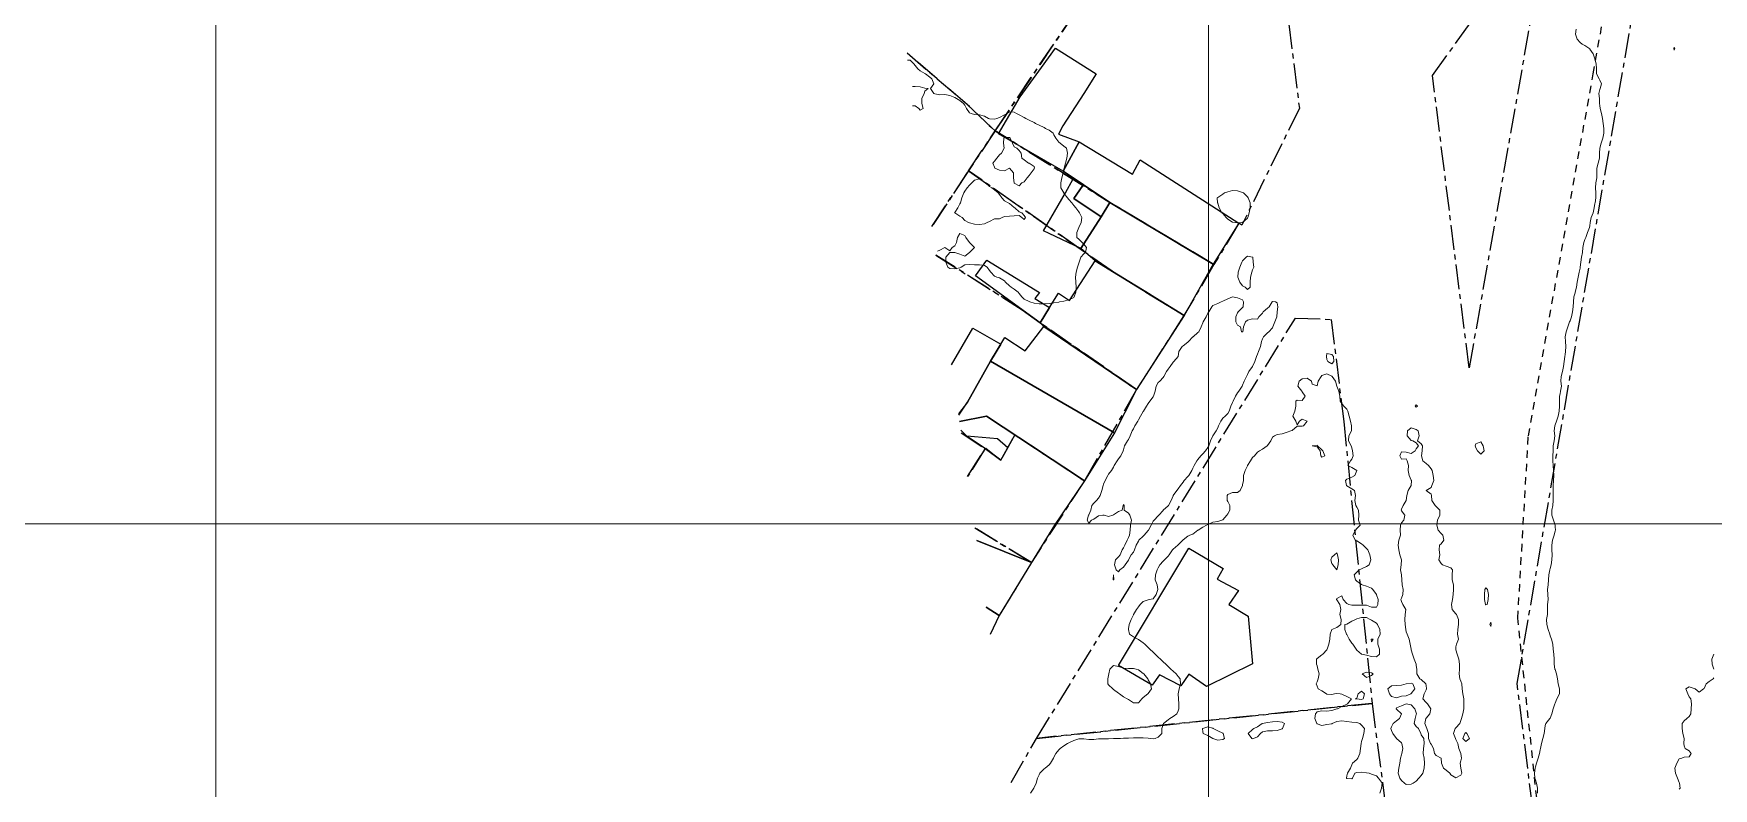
# Model space of a CAD drawing. Header units: centimetres. Extents: x 0 to 642158, y -847 to 649707.
# Drawn here: x 615748.4 to 615917.7, y 620860.7 to 620936.8 of the extents above; entities that cross this region are included whole.
import ezdxf

# ---------------------------------------------------------------- set-up
doc = ezdxf.new("R2010")
doc.units = ezdxf.units.CM
doc.header["$MEASUREMENT"] = 0
doc.linetypes.add('CENTERX2', pattern=[4, 2.5, -0.5, 0.5, -0.5])
doc.linetypes.add('JIS_02_0.7', pattern=[1.35, 0.75, -0.6])
for name, color, linetype, lineweight in [('MEV_grille', 254, 'Continuous', 9), ('WAL_parcellaire agricole', 7, 'JIS_02_0.7', 25), ('WAL_topographie 0.5', 253, 'Continuous', 20)]:
    doc.layers.add(name, color=color, linetype=linetype, lineweight=lineweight)
doc.layers.add('SPW_batiments', color=7, linetype='Continuous')
doc.layers.add('SPW_parcellaire cadastral', color=7, linetype='CENTERX2', lineweight=25, true_color=0xff0542)

# ---------------------------------------------------------------- blocks, each defined once
blk = doc.blocks.new('*U114')
at = {"layer": 'MEV_grille', "transparency": 33554687}
blk.add_lwpolyline([(-1338.46, 0), (1338.46, 0)], dxfattribs=at)
blk = doc.blocks.new('*U115')
at = {"layer": 'MEV_grille', "color": 0, "linetype": 'ByBlock', "lineweight": -2, "transparency": 16777216}
blk.add_blockref('*U114', (0, -1500), dxfattribs=at)
blk = doc.blocks.new('*U112')
at = {"layer": 'MEV_grille', "transparency": 33554687}
blk.add_lwpolyline([(0, 1825.48), (0, -1825.48)], dxfattribs=at)
blk = doc.blocks.new('*U113')
at = {"layer": 'MEV_grille', "color": 0, "linetype": 'ByBlock', "lineweight": -2, "transparency": 16777216}
for p in [(400, 0), (500, 0)]:
    blk.add_blockref('*U112', p, dxfattribs=at)

msp = doc.modelspace()

# ---------------------------------------------------------------- linework, layer by layer
at = {"layer": 'SPW_batiments'}
for points in [[(615855.51, 620932.73), (615854.27, 620930.77), (615852.13, 620927.5), (615851.71, 620926.67), (615853.77, 620925.9), (615852.16, 620922.93), (615845.65, 620926.71), (615847.85, 620930.43), (615850, 620933.39), (615851.4, 620935.34), (615855.51, 620932.73)], [(615859.16, 620922.64), (615859.94, 620924.07), (615869.88, 620917.69), (615867.3, 620913.55), (615856.88, 620919.79), (615854.21, 620921.57), (615852.16, 620922.93), (615853.77, 620925.9), (615859.16, 620922.64)], [(615853.19, 620922.15), (615853.23, 620922.22), (615853.34, 620922.14), (615853.34, 620922.14), (615853.34, 620922.15), (615854.21, 620921.57), (615854.15, 620921.49), (615853.24, 620920.19), (615856.01, 620918.32), (615853.95, 620915.14), (615850.76, 620916.64), (615850.2, 620916.91), (615852.4, 620920.76), (615853.19, 620922.15)], [(615856.88, 620919.79), (615856.01, 620918.32), (615853.24, 620920.19), (615854.15, 620921.49), (615854.21, 620921.57), (615856.88, 620919.79)], [(615867.3, 620913.55), (615864.38, 620908.37), (615855.4, 620913.89), (615853.95, 620915.14), (615856.01, 620918.32), (615856.88, 620919.79), (615867.3, 620913.55)], [(615849.78, 620910.7), (615849.33, 620910.1), (615850.81, 620909.2), (615849.86, 620907.64), (615843.35, 620912.4), (615844.49, 620913.97), (615849.78, 620910.7)], [(615864.38, 620908.37), (615859.56, 620900.91), (615850.23, 620907.27), (615849.86, 620907.64), (615850.81, 620909.2), (615851.69, 620910.63), (615852.81, 620909.9), (615855.4, 620913.89), (615864.38, 620908.37)], [(615840.93, 620903.4), (615843.06, 620907.12), (615845.9, 620905.5), (615844.86, 620903.77), (615842.52, 620899.65), (615841.63, 620898.47)], [(615859.56, 620900.91), (615859.42, 620900.65), (615857.36, 620896.57), (615844.86, 620903.77), (615846.31, 620906.17), (615848.35, 620904.81), (615850.23, 620907.27), (615859.56, 620900.91)], [(615841.65, 620898.33), (615842.52, 620899.65), (615844.86, 620903.77), (615857.36, 620896.57)], [(615841.74, 620897.69), (615844.44, 620898.25), (615854.31, 620891.72)], [(615857.36, 620896.57), (615854.31, 620891.72), (615844.44, 620898.25), (615841.74, 620897.69)], [(615842.54, 620892.15), (615844.37, 620895.02), (615845.89, 620893.79), (615846.59, 620895.06), (615845.55, 620895.97), (615842.47, 620896.22), (615841.87, 620896.84)], [(615854.31, 620891.72), (615851.31, 620887.24), (615848.97, 620883.49), (615843.46, 620885.7)], [(615843.46, 620885.7), (615848.97, 620883.49)], [(615848.97, 620883.49), (615845.74, 620878.13), (615844.42, 620878.98)], [(615868.3, 620882.89), (615867.7, 620881.82), (615869.85, 620880.65), (615868.88, 620879.26), (615870.82, 620878.07), (615871.25, 620873.27), (615866.6, 620870.99), (615864.85, 620872.23), (615864.02, 620871.04), (615861.88, 620872.16), (615861.14, 620871.12), (615857.74, 620873.11), (615864.83, 620884.93), (615868.3, 620882.89)], [(615844.42, 620878.98), (615845.74, 620878.13), (615844.81, 620876.23)]]:
    msp.add_lwpolyline(points, dxfattribs=at)
at = {"layer": 'SPW_parcellaire cadastral'}
for points in [[(615925.69, 620967.55), (615996.67, 620912.45), (616065.74, 620861.43), (616032.86, 620812.26), (616030.67, 620807.43), (616017.72, 620766.66), (616016.84, 620767.08), (615939.41, 620827.66), (615899.48, 620858.74), (615897.92, 620871.29), (615913.55, 620961.98), (615920.49, 620971.3), (615925.69, 620967.55)], [(615871.39, 620965.54), (615845.32, 620927.01), (615844.94, 620927.34), (615842.51, 620929.65), (615836.44, 620934.85)], [(615871.39, 620965.54), (615875.97, 620929.28), (615870.18, 620917.5), (615869.88, 620917.69), (615867.37, 620913.51), (615856.88, 620919.79), (615845.32, 620927.01), (615871.39, 620965.54)], [(615900.46, 620944.97), (615893.08, 620903.11), (615889.38, 620932.57), (615896.33, 620942.23), (615900.46, 620944.97)], [(615836.44, 620934.85), (615842.51, 620929.65), (615844.94, 620927.34), (615845.32, 620927.01), (615842.64, 620922.97), (615838.94, 620917.36)], [(615842.64, 620922.97), (615845.32, 620927.01), (615856.88, 620919.79), (615867.37, 620913.51), (615864.34, 620908.39), (615857.11, 620912.84), (615842.64, 620922.97)], [(615838.94, 620917.36), (615842.64, 620922.97), (615857.11, 620912.84), (615864.34, 620908.39), (615859.56, 620900.92), (615849.86, 620907.64), (615848.03, 620908.96), (615839.35, 620914.48)], [(615839.35, 620914.48), (615848.03, 620908.96), (615849.86, 620907.64), (615859.56, 620900.92), (615854.31, 620891.72), (615847.31, 620896.35), (615845.89, 620893.79), (615844.33, 620894.97), (615841.91, 620896.57)], [(615849.49, 620865.76), (615875.58, 620908.13), (615879.18, 620907.99), (615880.44, 620897.71), (615883.3, 620869.29), (615849.49, 620865.76)], [(615841.91, 620896.57), (615844.33, 620894.97), (615842.54, 620892.15)], [(615842.54, 620892.15), (615844.33, 620894.97), (615845.89, 620893.79), (615847.31, 620896.35), (615854.31, 620891.72), (615848.97, 620883.49)], [(615843.28, 620886.97), (615848.97, 620883.49), (615845.74, 620878.13), (615844.81, 620876.23)], [(615848.97, 620883.49), (615843.28, 620886.97)], [(615849.49, 620865.76), (615883.3, 620869.29), (615885.33, 620853.82), (615848.64, 620849.46)], [(615846.94, 620861.32), (615849.49, 620865.76)]]:
    msp.add_lwpolyline(points, dxfattribs=at)
at = {"layer": 'WAL_parcellaire agricole'}
msp.add_lwpolyline([(615920.07, 620971.16), (615999.99, 620909), (616004.18, 620913.78), (616006.98, 620916.38), (616038.08, 620889.88), (616065.08, 620865.48), (616062.38, 620861.78), (616030.19, 620813.08), (616023.49, 620795.68), (616016.27, 620769.34), (616001.64, 620780.53), (615946.29, 620822.87), (615899.89, 620859.76), (615897.98, 620877.87), (615899.05, 620896.26), (615905.58, 620932.76), (615909.17, 620952.66), (615911.27, 620959.86), (615914.77, 620965.66), (615920.07, 620971.16)], dxfattribs=at)
at = {"layer": 'WAL_topographie 0.5'}
for points in [[(615903.86, 620937.25), (615903.8, 620936.75), (615903.95, 620936.25), (615904.25, 620935.89), (615904.46, 620935.75), (615904.75, 620935.6), (615905.24, 620935.25), (615905.25, 620935.24), (615905.56, 620934.75), (615905.74, 620934.25), (615905.75, 620934.22), (615905.89, 620933.75), (615905.92, 620933.25), (615905.91, 620932.75), (615906.18, 620932.25), (615906.25, 620932.1), (615906.4, 620931.75), (615906.27, 620931.25), (615906.25, 620931.18), (615906.14, 620930.75), (615906.2, 620930.25), (615906.22, 620929.75), (615906.25, 620929.55), (615906.28, 620929.25), (615906.41, 620928.75), (615906.53, 620928.25), (615906.58, 620927.75), (615906.64, 620927.25), (615906.66, 620926.75), (615906.54, 620926.25), (615906.39, 620925.75), (615906.25, 620925.25), (615906.25, 620925.25), (615906.2, 620924.75), (615906.2, 620924.25), (615906.07, 620923.75), (615905.95, 620923.25), (615905.96, 620922.75), (615905.93, 620922.25), (615905.86, 620921.75), (615905.81, 620921.25), (615905.83, 620920.75), (615905.86, 620920.25), (615905.77, 620919.75), (615905.75, 620919.67), (615905.66, 620919.25), (615905.56, 620918.75), (615905.39, 620918.25), (615905.29, 620917.75), (615905.25, 620917.42), (615905.22, 620917.25), (615904.99, 620916.75), (615904.83, 620916.25), (615904.75, 620916.04), (615904.65, 620915.75), (615904.53, 620915.25), (615904.5, 620914.75), (615904.41, 620914.25), (615904.32, 620913.75), (615904.26, 620913.25), (615904.25, 620913.17), (615904.17, 620912.75), (615904.05, 620912.25), (615903.96, 620911.75), (615903.88, 620911.25), (615903.77, 620910.75), (615903.75, 620910.67), (615903.63, 620910.25), (615903.6, 620909.75), (615903.57, 620909.25), (615903.49, 620908.75), (615903.39, 620908.25), (615903.25, 620907.85), (615903.2, 620907.75), (615903.01, 620907.25), (615902.87, 620906.75), (615902.76, 620906.25), (615902.79, 620905.75), (615902.83, 620905.25), (615902.78, 620904.75), (615902.75, 620904.46), (615902.73, 620904.25), (615902.64, 620903.75), (615902.57, 620903.25), (615902.48, 620902.75), (615902.34, 620902.25), (615902.32, 620901.75), (615902.37, 620901.25), (615902.3, 620900.75), (615902.25, 620900.5), (615902.2, 620900.25), (615902.17, 620899.75), (615902.18, 620899.25), (615902.15, 620898.75), (615902.05, 620898.25), (615901.88, 620897.75), (615901.75, 620897.38), (615901.72, 620897.25), (615901.66, 620896.75), (615901.7, 620896.25), (615901.65, 620895.75), (615901.56, 620895.25), (615901.54, 620894.75), (615901.51, 620894.25), (615901.52, 620893.75), (615901.54, 620893.25), (615901.58, 620892.75), (615901.62, 620892.25), (615901.59, 620891.75), (615901.54, 620891.25), (615901.54, 620890.75), (615901.54, 620890.25), (615901.53, 620889.75), (615901.52, 620889.25), (615901.41, 620888.75), (615901.42, 620888.25), (615901.59, 620887.75), (615901.74, 620887.25), (615901.75, 620887.08), (615901.77, 620886.75), (615901.75, 620886.68), (615901.64, 620886.25), (615901.49, 620885.75), (615901.42, 620885.25), (615901.41, 620884.75), (615901.43, 620884.25), (615901.42, 620883.75), (615901.36, 620883.25), (615901.25, 620882.88), (615901.22, 620882.75), (615901.11, 620882.25), (615901.08, 620881.75), (615901.03, 620881.25), (615900.99, 620880.75), (615901.02, 620880.25), (615901.04, 620879.75), (615900.99, 620879.25), (615900.97, 620878.75), (615900.96, 620878.25), (615900.89, 620877.75), (615900.9, 620877.25), (615901.04, 620876.75), (615901.2, 620876.25), (615901.25, 620876.11), (615901.39, 620875.75), (615901.5, 620875.25), (615901.54, 620874.75), (615901.62, 620874.25), (615901.65, 620873.75), (615901.64, 620873.25), (615901.73, 620872.75), (615901.75, 620872.7), (615901.89, 620872.25), (615901.98, 620871.75), (615902.04, 620871.25), (615902.18, 620870.75), (615902.2, 620870.25), (615901.9, 620869.75), (615901.75, 620869.32), (615901.72, 620869.25), (615901.56, 620868.75), (615901.41, 620868.25), (615901.25, 620867.8), (615901.22, 620867.75), (615900.81, 620867.25), (615900.75, 620867.07), (615900.71, 620866.75), (615900.65, 620866.25), (615900.52, 620865.75), (615900.38, 620865.25), (615900.28, 620864.75), (615900.25, 620864.59), (615900.18, 620864.25), (615900.04, 620863.75), (615899.87, 620863.25), (615899.75, 620862.89), (615899.72, 620862.75), (615899.67, 620862.25), (615899.7, 620861.75), (615899.75, 620861.57), (615899.87, 620861.25), (615899.96, 620860.75), (615899.96, 620860.25)], [(615913.75, 620935.13), (615913.79, 620935.25), (615913.75, 620935.44), (615913.71, 620935.25), (615913.75, 620935.13)], [(615836.5, 620934.11), (615836.75, 620934.11), (615837.14, 620933.75), (615837.25, 620933.6), (615837.54, 620933.25), (615837.75, 620933.06), (615838.25, 620932.77), (615838.29, 620932.75), (615838.75, 620932.41), (615838.93, 620932.25), (615839.14, 620931.75), (615838.8, 620931.25), (615839.14, 620930.75), (615839.25, 620930.72), (615839.75, 620930.63), (615840.25, 620930.66), (615840.75, 620930.57), (615841.25, 620930.37), (615841.44, 620930.25), (615841.75, 620930.06), (615842.14, 620929.75), (615842.25, 620929.57), (615842.45, 620929.25), (615842.75, 620928.8), (615842.89, 620928.75), (615843.25, 620928.65), (615843.75, 620928.62), (615844.25, 620928.47), (615844.66, 620928.25), (615844.75, 620928.2), (615845.25, 620928.16), (615845.49, 620928.25), (615845.75, 620928.35), (615846.25, 620928.62), (615846.51, 620928.75), (615846.75, 620928.91), (615847.25, 620928.88), (615847.48, 620928.75), (615847.75, 620928.6), (615848.25, 620928.35), (615848.42, 620928.25), (615848.75, 620928.09), (615849.25, 620927.83), (615849.39, 620927.75), (615849.75, 620927.58), (615850.25, 620927.32), (615850.38, 620927.25), (615850.75, 620927.05), (615851.15, 620926.75), (615851.25, 620926.59), (615851.43, 620926.25), (615851.75, 620925.86), (615851.87, 620925.75), (615852.25, 620925.46), (615852.5, 620925.25), (615852.61, 620924.75), (615852.53, 620924.25), (615852.41, 620923.75), (615852.27, 620923.25), (615852.25, 620923.18), (615852.16, 620922.75), (615852.05, 620922.25), (615851.93, 620921.75), (615851.95, 620921.25), (615852.23, 620920.75), (615852.25, 620920.72), (615852.62, 620920.25), (615852.75, 620920.09), (615853.04, 620919.75), (615853.25, 620919.48), (615853.45, 620919.25), (615853.75, 620918.84), (615853.83, 620918.75), (615854.06, 620918.25), (615853.99, 620917.75), (615853.75, 620917.25), (615853.75, 620917.25), (615853.54, 620916.75), (615853.56, 620916.25), (615853.75, 620916.08), (615854.08, 620915.75), (615854.25, 620915.57), (615854.51, 620915.25), (615854.42, 620914.75), (615854.25, 620914.61), (615853.96, 620914.25), (615853.78, 620913.75), (615853.75, 620913.65), (615853.63, 620913.25), (615853.49, 620912.75), (615853.43, 620912.25), (615853.44, 620911.75), (615853.47, 620911.25), (615853.46, 620910.75), (615853.29, 620910.25), (615853.25, 620910.21), (615852.75, 620909.96), (615852.25, 620909.83), (615851.81, 620909.75), (615851.75, 620909.74), (615851.25, 620909.66), (615850.75, 620909.6), (615850.25, 620909.56), (615849.75, 620909.56), (615849.25, 620909.62), (615848.83, 620909.75), (615848.75, 620909.78), (615848.25, 620910.03), (615848.01, 620910.25), (615847.75, 620910.61), (615847.65, 620910.75), (615847.25, 620911.03), (615846.92, 620911.25), (615846.75, 620911.38), (615846.36, 620911.75), (615846.25, 620911.87), (615845.75, 620912.17), (615845.5, 620912.25), (615845.25, 620912.34), (615844.87, 620912.75), (615844.75, 620912.92), (615844.53, 620913.25), (615844.25, 620913.43), (615843.75, 620913.49), (615843.25, 620913.49), (615842.75, 620913.52), (615842.25, 620913.48), (615841.9, 620913.25), (615841.75, 620913.2), (615841.25, 620913.09), (615840.75, 620913.11), (615840.56, 620913.25), (615840.35, 620913.75), (615840.35, 620914.25), (615840.75, 620914.72), (615841.25, 620914.74), (615841.75, 620914.56), (615842.25, 620914.35), (615842.75, 620914.75), (615842.75, 620914.75), (615843.25, 620915.25), (615842.75, 620915.75), (615842.75, 620915.75), (615842.36, 620916.25), (615842.25, 620916.46), (615841.75, 620916.65), (615841.54, 620916.25), (615841.42, 620915.75), (615841.25, 620915.42), (615841, 620915.25), (615840.75, 620914.92), (615840.25, 620915.25), (615839.75, 620914.98), (615839.5, 620914.88)], [(615837, 620929.52), (615837.25, 620929.52), (615837.62, 620929.25), (615837.75, 620929.07), (615838.08, 620929.25), (615837.93, 620929.75), (615837.92, 620930.25), (615838.17, 620930.75), (615838.25, 620931), (615838.58, 620931.25), (615838.25, 620931.31), (615837.75, 620931.45), (615837.25, 620931.48), (615837, 620931.48)], [(615848.01, 620921.75), (615847.75, 620921.44), (615847.25, 620921.73), (615847.24, 620921.75), (615847.16, 620922.25), (615847.16, 620922.75), (615846.75, 620923.22), (615846.25, 620922.98), (615845.75, 620923.03), (615845.29, 620923.25), (615845.25, 620923.33), (615845.1, 620923.75), (615845.25, 620923.95), (615845.48, 620924.25), (615845.75, 620924.57), (615845.96, 620924.75), (615846.22, 620925.25), (615846.15, 620925.75), (615846.21, 620926.25), (615846.25, 620926.32), (615846.75, 620926.34), (615846.83, 620926.25), (615847.08, 620925.75), (615847.25, 620925.38), (615847.52, 620925.25), (615847.75, 620925.03), (615847.95, 620924.75), (615848, 620924.25), (615848.25, 620924.06), (615848.67, 620923.75), (615848.75, 620923.73), (615849.25, 620923.39), (615849.29, 620923.25), (615849.25, 620923.18), (615848.95, 620922.75), (615848.75, 620922.49), (615848.56, 620922.25), (615848.25, 620921.87), (615848.01, 620921.75)], [(615844.25, 620917.63), (615844.53, 620917.75), (615844.75, 620917.87), (615845.25, 620918.13), (615845.75, 620918.14), (615846.04, 620918.25), (615846.25, 620918.37), (615846.75, 620918.4), (615847.25, 620918.42), (615847.75, 620918.46), (615848, 620918.25), (615848.25, 620918.07), (615848.38, 620918.25), (615848.25, 620918.46), (615848, 620918.75), (615847.75, 620918.82), (615847.31, 620919.25), (615847.25, 620919.27), (615846.75, 620919.66), (615846.63, 620919.75), (615846.25, 620919.93), (615846.01, 620920.25), (615845.75, 620920.57), (615845.62, 620920.75), (615845.25, 620921.06), (615844.98, 620921.25), (615844.75, 620921.38), (615844.34, 620921.75), (615844.25, 620921.82), (615843.75, 620922.15), (615843.25, 620922.03), (615842.96, 620921.75), (615842.75, 620921.52), (615842.51, 620921.25), (615842.25, 620920.92), (615842.16, 620920.75), (615841.98, 620920.25), (615841.82, 620919.75), (615841.75, 620919.63), (615841.55, 620919.25), (615841.25, 620918.78), (615841.24, 620918.75), (615841.25, 620918.72), (615841.75, 620918.41), (615841.99, 620918.25), (615842.25, 620917.96), (615842.64, 620917.75), (615842.75, 620917.71), (615843.25, 620917.6), (615843.75, 620917.56), (615844.25, 620917.63)], [(615869.75, 620917.73), (615870.17, 620917.75), (615870.25, 620917.76), (615870.75, 620918.2), (615870.78, 620918.25), (615870.92, 620918.75), (615871.02, 620919.25), (615871.01, 620919.75), (615870.81, 620920.25), (615870.75, 620920.33), (615870.34, 620920.75), (615870.25, 620920.8), (615869.75, 620920.96), (615869.25, 620920.97), (615868.75, 620920.85), (615868.44, 620920.75), (615868.25, 620920.62), (615867.75, 620920.29), (615867.69, 620920.25), (615867.74, 620919.75), (615867.75, 620919.71), (615867.9, 620919.25), (615868.17, 620918.75), (615868.25, 620918.67), (615868.59, 620918.25), (615868.75, 620918.1), (615869.25, 620917.78), (615869.5, 620917.75), (615869.75, 620917.73)], [(615870.75, 620911), (615871.02, 620911.25), (615871.03, 620911.75), (615871.06, 620912.25), (615871.2, 620912.75), (615871.25, 620912.98), (615871.39, 620913.25), (615871.32, 620913.75), (615871.28, 620914.25), (615871.25, 620914.28), (615870.75, 620914.38), (615870.62, 620914.25), (615870.25, 620913.88), (615870.17, 620913.75), (615869.98, 620913.25), (615869.79, 620912.75), (615869.76, 620912.25), (615869.97, 620911.75), (615870.25, 620911.36), (615870.5, 620911.25), (615870.75, 620911)], [(615857.75, 620882.56), (615857.87, 620882.75), (615858.25, 620883.03), (615858.42, 620883.25), (615858.75, 620883.72), (615858.77, 620883.75), (615859.03, 620884.25), (615859.25, 620884.54), (615859.36, 620884.75), (615859.53, 620885.25), (615859.75, 620885.64), (615859.81, 620885.75), (615860.25, 620886.13), (615860.34, 620886.25), (615860.75, 620886.72), (615860.77, 620886.75), (615861.04, 620887.25), (615861.25, 620887.64), (615861.33, 620887.75), (615861.75, 620888.2), (615861.8, 620888.25), (615862.25, 620888.74), (615862.26, 620888.75), (615862.75, 620889.2), (615862.79, 620889.25), (615863.04, 620889.75), (615863.25, 620890.22), (615863.27, 620890.25), (615863.64, 620890.75), (615863.75, 620890.92), (615863.99, 620891.25), (615864.25, 620891.6), (615864.35, 620891.75), (615864.75, 620892.17), (615864.82, 620892.25), (615865.14, 620892.75), (615865.25, 620893.01), (615865.38, 620893.25), (615865.65, 620893.75), (615865.75, 620893.88), (615866.05, 620894.25), (615866.25, 620894.45), (615866.5, 620894.75), (615866.75, 620895.09), (615866.84, 620895.25), (615867.03, 620895.75), (615867.24, 620896.25), (615867.25, 620896.26), (615867.59, 620896.75), (615867.75, 620897.06), (615867.84, 620897.25), (615868.07, 620897.75), (615868.25, 620898.02), (615868.48, 620898.25), (615868.75, 620898.52), (615868.91, 620898.75), (615869.07, 620899.25), (615869.25, 620899.63), (615869.29, 620899.75), (615869.53, 620900.25), (615869.75, 620900.59), (615869.87, 620900.75), (615870.2, 620901.25), (615870.25, 620901.37), (615870.42, 620901.75), (615870.65, 620902.25), (615870.75, 620902.43), (615870.89, 620902.75), (615871.25, 620903.24), (615871.26, 620903.25), (615871.48, 620903.75), (615871.64, 620904.25), (615871.75, 620904.48), (615871.87, 620904.75), (615872.06, 620905.25), (615872.16, 620905.75), (615872.25, 620906.05), (615872.35, 620906.25), (615872.75, 620906.63), (615872.89, 620906.75), (615873.25, 620907.15), (615873.3, 620907.25), (615873.49, 620907.75), (615873.69, 620908.25), (615873.75, 620908.75), (615873.75, 620908.75), (615873.79, 620909.25), (615873.75, 620909.67), (615873.58, 620909.75), (615873.25, 620909.8), (615873.22, 620909.75), (615872.92, 620909.25), (615872.75, 620909.11), (615872.33, 620908.75), (615872.25, 620908.63), (615871.89, 620908.25), (615871.75, 620908.02), (615871.25, 620908.04), (615870.75, 620907.91), (615870.56, 620907.75), (615870.33, 620907.25), (615870.28, 620906.75), (615870.25, 620906.73), (615870.15, 620906.75), (615870.05, 620907.25), (615869.75, 620907.42), (615869.57, 620907.75), (615869.56, 620908.25), (615869.75, 620908.66), (615869.82, 620908.75), (615870.25, 620909.18), (615870.3, 620909.25), (615870.36, 620909.75), (615870.25, 620909.98), (615869.75, 620910.17), (615869.25, 620910.25), (615868.75, 620910.06), (615868.25, 620909.83), (615868.08, 620909.75), (615867.75, 620909.6), (615867.25, 620909.38), (615867.16, 620909.25), (615866.85, 620908.75), (615866.75, 620908.61), (615866.57, 620908.25), (615866.28, 620907.75), (615866.25, 620907.66), (615866.07, 620907.25), (615865.86, 620906.75), (615865.75, 620906.68), (615865.26, 620906.25), (615865.25, 620906.24), (615864.79, 620905.75), (615864.75, 620905.71), (615864.25, 620905.34), (615864.15, 620905.25), (615863.84, 620904.75), (615863.75, 620904.25), (615863.75, 620904.25), (615863.33, 620903.75), (615863.25, 620903.67), (615862.94, 620903.25), (615862.75, 620902.97), (615862.6, 620902.75), (615862.33, 620902.25), (615862.25, 620902.15), (615861.9, 620901.75), (615861.75, 620901.63), (615861.54, 620901.25), (615861.43, 620900.75), (615861.28, 620900.25), (615861.25, 620900.2), (615860.9, 620899.75), (615860.75, 620899.53), (615860.56, 620899.25), (615860.27, 620898.75), (615860.25, 620898.71), (615859.95, 620898.25), (615859.75, 620897.86), (615859.7, 620897.75), (615859.39, 620897.25), (615859.25, 620896.96), (615859.14, 620896.75), (615858.94, 620896.25), (615858.75, 620895.88), (615858.67, 620895.75), (615858.37, 620895.25), (615858.25, 620894.86), (615858.21, 620894.75), (615857.98, 620894.25), (615857.75, 620893.93), (615857.61, 620893.75), (615857.32, 620893.25), (615857.25, 620893.1), (615857.05, 620892.75), (615856.75, 620892.38), (615856.66, 620892.25), (615856.4, 620891.75), (615856.25, 620891.38), (615856.21, 620891.25), (615856.08, 620890.75), (615855.9, 620890.25), (615855.75, 620889.96), (615855.52, 620889.75), (615855.25, 620889.48), (615855.05, 620889.25), (615854.95, 620888.75), (615854.75, 620888.28), (615854.74, 620888.25), (615854.58, 620887.75), (615854.75, 620887.46), (615855.04, 620887.75), (615855.25, 620887.85), (615855.75, 620888.19), (615856.17, 620888.25), (615856.25, 620888.27), (615856.32, 620888.25), (615856.75, 620888.12), (615857.18, 620888.25), (615857.25, 620888.3), (615857.75, 620888.63), (615858.12, 620888.75), (615858.21, 620889.25), (615858.25, 620889.33), (615858.33, 620889.25), (615858.32, 620888.75), (615858.75, 620888.45), (615858.9, 620888.25), (615859.07, 620887.75), (615858.97, 620887.25), (615858.93, 620886.75), (615858.86, 620886.25), (615858.75, 620886.02), (615858.61, 620885.75), (615858.4, 620885.25), (615858.25, 620884.98), (615858.11, 620884.75), (615857.91, 620884.25), (615857.75, 620884.07), (615857.45, 620883.75), (615857.33, 620883.25), (615857.52, 620882.75), (615857.75, 620882.56)], [(615879.44, 620903.75), (615879.25, 620903.52), (615878.84, 620903.75), (615878.75, 620903.96), (615878.7, 620904.25), (615878.75, 620904.54), (615879.25, 620904.47), (615879.4, 620904.25), (615879.44, 620903.75)], [(615848.88, 620860.25), (615849.22, 620860.75), (615849.25, 620860.8), (615849.44, 620861.25), (615849.59, 620861.75), (615849.75, 620862.09), (615849.83, 620862.25), (615850.25, 620862.68), (615850.36, 620862.75), (615850.75, 620863.1), (615850.9, 620863.25), (615851.2, 620863.75), (615851.25, 620863.86), (615851.45, 620864.25), (615851.75, 620864.6), (615851.88, 620864.75), (615852.25, 620865), (615852.61, 620865.25), (615852.75, 620865.31), (615853.25, 620865.53), (615853.75, 620865.71), (615854.25, 620865.71), (615854.75, 620865.64), (615855.25, 620865.65), (615855.75, 620865.71), (615856.25, 620865.71), (615856.75, 620865.72), (615857.25, 620865.74), (615857.75, 620865.74), (615857.96, 620865.75), (615858.25, 620865.77), (615858.75, 620865.79), (615859.25, 620865.81), (615859.75, 620865.81), (615860.25, 620865.82), (615860.75, 620865.77), (615860.94, 620865.75), (615861.25, 620865.71), (615861.44, 620865.75), (615861.75, 620865.87), (615862.13, 620866.25), (615862.12, 620866.75), (615862.25, 620867.15), (615862.29, 620867.25), (615862.75, 620867.63), (615862.92, 620867.75), (615863.25, 620867.95), (615863.61, 620868.25), (615863.75, 620868.52), (615863.82, 620868.75), (615863.83, 620869.25), (615863.79, 620869.75), (615863.75, 620870.25), (615863.75, 620870.25), (615863.75, 620870.25), (615863.85, 620870.75), (615864.01, 620871.25), (615863.95, 620871.75), (615863.75, 620872.01), (615863.56, 620872.25), (615863.25, 620872.54), (615863.03, 620872.75), (615862.75, 620873.02), (615862.51, 620873.25), (615862.25, 620873.49), (615861.97, 620873.75), (615861.75, 620873.95), (615861.45, 620874.25), (615861.25, 620874.44), (615860.92, 620874.75), (615860.75, 620874.91), (615860.39, 620875.25), (615860.25, 620875.39), (615859.75, 620875.73), (615859.7, 620875.75), (615859.25, 620875.98), (615858.87, 620876.25), (615858.75, 620876.72), (615858.74, 620876.75), (615858.75, 620876.79), (615858.83, 620877.25), (615859.01, 620877.75), (615859.25, 620878.21), (615859.27, 620878.25), (615859.57, 620878.75), (615859.75, 620879.03), (615859.92, 620879.25), (615860.25, 620879.55), (615860.75, 620879.74), (615860.84, 620879.75), (615861.25, 620879.82), (615861.55, 620880.25), (615861.72, 620880.75), (615861.63, 620881.25), (615861.46, 620881.75), (615861.47, 620882.25), (615861.65, 620882.75), (615861.75, 620882.94), (615861.93, 620883.25), (615862.25, 620883.61), (615862.4, 620883.75), (615862.75, 620884.12), (615862.86, 620884.25), (615863.2, 620884.75), (615863.25, 620884.83), (615863.73, 620885.25), (615863.75, 620885.27), (615864.22, 620885.75), (615864.25, 620885.78), (615864.75, 620886.15), (615864.95, 620886.25), (615865.25, 620886.36), (615865.75, 620886.74), (615865.76, 620886.75), (615866.25, 620887.05), (615866.6, 620887.25), (615866.75, 620887.33), (615867.25, 620887.54), (615867.75, 620887.62), (615868.16, 620887.75), (615868.25, 620887.8), (615868.67, 620888.25), (615868.75, 620888.39), (615868.96, 620888.75), (615868.97, 620889.25), (615868.75, 620889.64), (615868.71, 620889.75), (615868.69, 620890.25), (615868.75, 620890.33), (615869.25, 620890.54), (615869.75, 620890.54), (615870.01, 620890.75), (615870.24, 620891.25), (615870.25, 620891.31), (615870.33, 620891.75), (615870.35, 620892.25), (615870.52, 620892.75), (615870.75, 620893.23), (615870.76, 620893.25), (615871.04, 620893.75), (615871.25, 620894.08), (615871.44, 620894.25), (615871.75, 620894.61), (615871.95, 620894.75), (615872.25, 620894.91), (615872.73, 620895.25), (615872.75, 620895.27), (615873.09, 620895.75), (615873.25, 620896.12), (615873.47, 620896.25), (615873.75, 620896.39), (615874.25, 620896.47), (615874.75, 620896.64), (615875.12, 620896.75), (615875.25, 620896.81), (615875.75, 620897.22), (615876.25, 620897.22), (615876.38, 620897.25), (615876.75, 620897.75), (615876.25, 620897.94), (615876, 620897.75), (615875.75, 620897.38), (615875.62, 620897.75), (615875.33, 620898.25), (615875.5, 620898.75), (615875.63, 620899.25), (615875.62, 620899.75), (615875.75, 620899.86), (615876.25, 620899.81), (615876.56, 620900.25), (615876.25, 620900.69), (615876.22, 620900.75), (615875.81, 620901.25), (615875.95, 620901.75), (615876.25, 620901.99), (615876.75, 620902.06), (615877.2, 620901.75), (615877.25, 620901.46), (615877.75, 620901.31), (615877.86, 620901.75), (615878.17, 620902.25), (615878.25, 620902.33), (615878.75, 620902.49), (615879.25, 620902.27), (615879.27, 620902.25), (615879.61, 620901.75), (615879.75, 620901.25), (615879.75, 620901.25), (615879.94, 620900.75), (615880.06, 620900.25), (615880.1, 620899.75), (615880.25, 620899.51), (615880.45, 620899.25), (615880.75, 620898.95), (615880.87, 620898.75), (615880.99, 620898.25), (615881.11, 620897.75), (615881.23, 620897.25), (615881.22, 620896.75), (615880.97, 620896.25), (615880.94, 620895.75), (615881.18, 620895.25), (615881.25, 620895.06), (615881.32, 620894.75), (615881.38, 620894.25), (615881.25, 620893.9), (615881.11, 620893.75), (615880.85, 620893.25), (615881.25, 620893.07), (615881.75, 620892.75), (615881.75, 620892.75), (615881.75, 620892.75), (615881.57, 620892.25), (615881.25, 620892.09), (615880.75, 620891.9), (615880.62, 620891.75), (615880.72, 620891.25), (615880.75, 620891.22), (615881.25, 620890.93), (615881.53, 620890.75), (615881.63, 620890.25), (615881.55, 620889.75), (615881.67, 620889.25), (615881.75, 620889.07), (615881.93, 620888.75), (615881.97, 620888.25), (615881.94, 620887.75), (615882.1, 620887.25), (615881.75, 620886.93), (615881.64, 620886.75), (615881.37, 620886.25), (615881.6, 620885.75), (615881.75, 620885.67), (615882.25, 620885.38), (615882.4, 620885.25), (615882.75, 620884.91), (615882.87, 620884.75), (615883.08, 620884.25), (615883.16, 620883.75), (615883.02, 620883.25), (615882.75, 620883.07), (615882.25, 620882.85), (615882.01, 620882.75), (615881.75, 620882.52), (615881.49, 620882.25), (615881.62, 620881.75), (615881.75, 620881.62), (615882.25, 620881.27), (615882.29, 620881.25), (615882.75, 620881.09), (615883.25, 620880.89), (615883.38, 620880.75), (615883.73, 620880.25), (615883.75, 620880.22), (615883.91, 620879.75), (615883.87, 620879.25), (615883.75, 620878.99), (615883.25, 620879), (615882.75, 620879.19), (615882.25, 620879.19), (615881.75, 620879.18), (615881.25, 620879.19), (615880.96, 620879.25), (615880.75, 620879.35), (615880.4, 620879.75), (615880.25, 620880.12), (615879.75, 620879.87), (615879.72, 620879.75), (615879.75, 620879.71), (615880.06, 620879.25), (615880.14, 620878.75), (615880.05, 620878.25), (615880.17, 620877.75), (615880.16, 620877.25), (615879.75, 620876.94), (615879.25, 620876.75), (615879.25, 620876.75), (615879.08, 620876.25), (615879.05, 620875.75), (615878.94, 620875.25), (615878.78, 620874.75), (615878.75, 620874.7), (615878.33, 620874.25), (615878.25, 620874.19), (615877.75, 620873.82), (615877.71, 620873.75), (615877.71, 620873.25), (615877.75, 620873.08), (615877.84, 620872.75), (615877.97, 620872.25), (615877.86, 620871.75), (615877.75, 620871.46), (615877.68, 620871.25), (615877.75, 620871.02), (615877.88, 620870.75), (615878.25, 620870.55), (615878.72, 620870.25), (615878.75, 620870.23), (615879.25, 620870.19), (615879.52, 620870.25), (615879.75, 620870.29), (615880.08, 620870.25), (615880.25, 620870.23), (615880.75, 620869.99), (615881.21, 620869.75), (615880.82, 620869.25), (615880.75, 620869.22), (615880.25, 620868.96), (615879.8, 620868.75), (615879.75, 620868.73), (615879.25, 620868.58), (615878.75, 620868.5), (615878.25, 620868.54), (615877.75, 620868.42), (615877.61, 620868.25), (615877.53, 620867.75), (615877.74, 620867.25), (615877.75, 620867.24), (615878.25, 620867.05), (615878.75, 620867.17), (615879.25, 620867.23), (615879.29, 620867.25), (615879.75, 620867.47), (615880.25, 620867.54), (615880.75, 620867.47), (615881.25, 620867.4), (615881.75, 620867.35), (615882.08, 620867.25), (615882.25, 620867.09), (615882.52, 620866.75), (615882.48, 620866.25), (615882.34, 620865.75), (615882.25, 620865.46), (615882.19, 620865.25), (615882.12, 620864.75), (615882.06, 620864.25), (615881.86, 620863.75), (615881.75, 620863.64), (615881.33, 620863.25), (615881.25, 620863.08), (615881.13, 620862.75), (615880.83, 620862.25), (615880.75, 620862), (615880.72, 620861.75), (615880.75, 620861.73), (615881.25, 620861.69), (615881.31, 620861.75), (615881.56, 620862.25), (615881.75, 620862.33), (615882.25, 620862.34), (615882.75, 620862.29), (615883, 620862.25), (615883.25, 620862.16), (615883.75, 620861.98), (615883.93, 620861.75), (615884.25, 620861.34), (615884.3, 620861.25), (615884.25, 620860.75), (615884.25, 620860.75), (615884.08, 620860.25)], [(615887.87, 620899.25), (615887.75, 620899.13), (615887.64, 620899.25), (615887.75, 620899.37), (615887.87, 620899.25)], [(615892.35, 620862.25), (615892.25, 620862.04), (615891.75, 620861.79), (615891.25, 620862.09), (615891.13, 620862.25), (615890.75, 620862.56), (615890.51, 620862.75), (615890.28, 620863.25), (615890.25, 620863.75), (615890.25, 620863.75), (615889.75, 620864.04), (615889.6, 620864.25), (615889.5, 620864.75), (615889.25, 620865.16), (615889.18, 620865.25), (615888.97, 620865.75), (615888.97, 620866.25), (615888.82, 620866.75), (615888.75, 620866.94), (615888.62, 620867.25), (615888.72, 620867.75), (615888.75, 620867.8), (615889.13, 620868.25), (615889.22, 620868.75), (615888.87, 620869.25), (615888.75, 620869.38), (615888.42, 620869.75), (615888.56, 620870.25), (615888.75, 620870.65), (615888.79, 620870.75), (615888.75, 620871.08), (615888.71, 620871.25), (615888.25, 620871.68), (615888.12, 620871.75), (615887.8, 620872.25), (615887.82, 620872.75), (615887.75, 620873.12), (615887.73, 620873.25), (615887.54, 620873.75), (615887.38, 620874.25), (615887.25, 620874.68), (615887.24, 620874.75), (615887.13, 620875.25), (615887.02, 620875.75), (615886.85, 620876.25), (615886.75, 620876.5), (615886.7, 620876.75), (615886.62, 620877.25), (615886.59, 620877.75), (615886.65, 620878.25), (615886.71, 620878.75), (615886.41, 620879.25), (615886.25, 620879.55), (615886.21, 620879.75), (615886.25, 620879.9), (615886.41, 620880.25), (615886.43, 620880.75), (615886.33, 620881.25), (615886.3, 620881.75), (615886.25, 620882.25), (615886.25, 620882.25), (615886.17, 620882.75), (615886.22, 620883.25), (615886.25, 620883.75), (615886.1, 620884.25), (615885.99, 620884.75), (615885.94, 620885.25), (615886.01, 620885.75), (615886.16, 620886.25), (615886.13, 620886.75), (615886.16, 620887.25), (615886.25, 620887.47), (615886.49, 620887.75), (615886.59, 620888.25), (615886.25, 620888.71), (615886.23, 620888.75), (615886.25, 620888.88), (615886.42, 620889.25), (615886.75, 620889.75), (615886.75, 620889.75), (615886.79, 620890.25), (615886.93, 620890.75), (615887.25, 620891.25), (615887.25, 620891.25), (615887.28, 620891.75), (615887.25, 620891.78), (615887.02, 620892.25), (615886.95, 620892.75), (615886.96, 620893.25), (615886.83, 620893.75), (615886.75, 620893.95), (615886.25, 620893.92), (615886.1, 620894.25), (615886.25, 620894.65), (615886.75, 620894.62), (615887.25, 620894.48), (615887.64, 620894.75), (615887.75, 620894.95), (615887.96, 620895.25), (615887.75, 620895.55), (615887.42, 620895.75), (615887.25, 620895.78), (615886.82, 620896.25), (615886.88, 620896.75), (615887.25, 620897.05), (615887.75, 620896.89), (615887.93, 620896.75), (615888.03, 620896.25), (615887.88, 620895.75), (615888.25, 620895.45), (615888.38, 620895.25), (615888.36, 620894.75), (615888.27, 620894.25), (615888.43, 620893.75), (615888.75, 620893.47), (615888.99, 620893.25), (615889.25, 620892.92), (615889.34, 620892.75), (615889.45, 620892.25), (615889.51, 620891.75), (615889.31, 620891.25), (615889.25, 620891.05), (615888.75, 620890.75), (615889.25, 620890.38), (615889.28, 620890.25), (615889.33, 620889.75), (615889.66, 620889.25), (615889.75, 620889.12), (615890.12, 620888.75), (615890.11, 620888.25), (615889.88, 620887.75), (615889.81, 620887.25), (615889.95, 620886.75), (615890.25, 620886.41), (615890.44, 620886.25), (615890.54, 620885.75), (615890.25, 620885.37), (615890.1, 620885.25), (615890.07, 620884.75), (615890.12, 620884.25), (615890.02, 620883.75), (615890.25, 620883.38), (615890.39, 620883.25), (615890.75, 620883.11), (615891.25, 620882.95), (615891.39, 620882.75), (615891.36, 620882.25), (615891.36, 620881.75), (615891.49, 620881.25), (615891.51, 620880.75), (615891.47, 620880.25), (615891.39, 620879.75), (615891.3, 620879.25), (615891.36, 620878.75), (615891.75, 620878.31), (615891.79, 620878.25), (615892.01, 620877.75), (615892.01, 620877.25), (615891.94, 620876.75), (615891.92, 620876.25), (615892.02, 620875.75), (615891.81, 620875.25), (615891.75, 620875), (615891.73, 620874.75), (615891.75, 620874.67), (615891.87, 620874.25), (615892.05, 620873.75), (615892.12, 620873.25), (615892.11, 620872.75), (615892.07, 620872.25), (615892.15, 620871.75), (615892.25, 620871.54), (615892.35, 620871.25), (615892.38, 620870.75), (615892.46, 620870.25), (615892.54, 620869.75), (615892.56, 620869.25), (615892.55, 620868.75), (615892.46, 620868.25), (615892.32, 620867.75), (615892.25, 620867.56), (615892.15, 620867.25), (615891.75, 620866.82), (615891.68, 620866.75), (615891.49, 620866.25), (615891.7, 620865.75), (615891.75, 620865.65), (615891.94, 620865.25), (615892.04, 620864.75), (615892.25, 620864.25), (615892.25, 620864.25), (615892.3, 620863.75), (615892.25, 620863.5), (615892.17, 620863.25), (615892.25, 620862.75), (615892.25, 620862.75), (615892.35, 620862.25)], [(615878.25, 620894.12), (615878.55, 620894.25), (615878.35, 620894.75), (615878.25, 620894.84), (615877.8, 620895.25), (615877.75, 620895.3), (615877.25, 620895.25), (615877.75, 620895.15), (615878.08, 620894.75), (615878.12, 620894.25), (615878.25, 620894.12)], [(615894.59, 620894.75), (615894.25, 620894.42), (615893.92, 620894.75), (615893.75, 620895.05), (615893.7, 620895.25), (615893.75, 620895.46), (615894.25, 620895.66), (615894.5, 620895.25), (615894.59, 620894.75)], [(615879.75, 620882.75), (615879.89, 620883.25), (615879.92, 620883.75), (615879.81, 620884.25), (615879.75, 620884.45), (615879.5, 620884.25), (615879.25, 620884.03), (615879.16, 620883.75), (615879.25, 620883.39), (615879.33, 620883.25), (615879.75, 620882.75)], [(615857.25, 620881.73), (615857.27, 620881.75), (615857.25, 620882.25), (615857.21, 620881.75), (615857.25, 620881.73)], [(615894.88, 620879.25), (615894.75, 620879.21), (615894.73, 620879.25), (615894.64, 620879.75), (615894.63, 620880.25), (615894.65, 620880.75), (615894.75, 620880.93), (615894.92, 620880.75), (615895.02, 620880.25), (615895, 620879.75), (615894.88, 620879.25)], [(615884.05, 620874.25), (615883.75, 620873.98), (615883.25, 620874.02), (615882.75, 620874.14), (615882.25, 620874.25), (615882.25, 620874.25), (615881.75, 620874.64), (615881.68, 620874.75), (615881.37, 620875.25), (615881.25, 620875.37), (615880.98, 620875.75), (615880.75, 620876.22), (615880.73, 620876.25), (615880.54, 620876.75), (615880.55, 620877.25), (615880.75, 620877.28), (615881.25, 620877.57), (615881.63, 620877.75), (615881.75, 620877.81), (615882.25, 620877.93), (615882.75, 620877.94), (615883.11, 620877.75), (615883.25, 620877.69), (615883.75, 620877.38), (615883.86, 620877.25), (615884.08, 620876.75), (615884.1, 620876.25), (615883.88, 620875.75), (615883.88, 620875.25), (615884.04, 620874.75), (615884.05, 620874.25)], [(615895.31, 620877.25), (615895.25, 620877.04), (615895.17, 620877.25), (615895.25, 620877.46), (615895.31, 620877.25)], [(615883.25, 620875.5), (615883.42, 620875.75), (615883.25, 620875.77), (615883.22, 620875.75), (615883.25, 620875.5)], [(615917.75, 620874.25), (615917.54, 620873.75), (615917.55, 620873.25), (615917.75, 620872.75)], [(615859.75, 620869.34), (615860.09, 620869.75), (615860.25, 620869.88), (615860.7, 620870.25), (615860.75, 620870.3), (615861.06, 620870.75), (615860.97, 620871.25), (615860.75, 620871.67), (615860.7, 620871.75), (615860.29, 620872.25), (615860.25, 620872.29), (615859.75, 620872.67), (615859.52, 620872.75), (615859.25, 620872.81), (615858.75, 620872.79), (615858.25, 620872.85), (615857.75, 620873), (615857.25, 620873.12), (615856.86, 620872.75), (615856.78, 620872.25), (615856.75, 620872.11), (615856.66, 620871.75), (615856.69, 620871.25), (615856.75, 620871.17), (615857.17, 620870.75), (615857.25, 620870.69), (615857.75, 620870.33), (615857.84, 620870.25), (615858.25, 620869.94), (615858.61, 620869.75), (615858.75, 620869.67), (615859.25, 620869.35), (615859.75, 620869.34)], [(615883.4, 620872.25), (615883.25, 620872.09), (615882.75, 620871.88), (615882.29, 620872.25), (615882.75, 620872.45), (615883.25, 620872.37), (615883.4, 620872.25)], [(615917.75, 620871.87), (615917.66, 620871.75), (615917.25, 620871.49), (615916.96, 620871.25), (615916.75, 620870.8), (615916.7, 620870.75), (615916.25, 620870.43), (615915.84, 620870.75), (615915.75, 620870.8), (615915.25, 620870.95), (615914.92, 620870.75), (615915.11, 620870.25), (615915.25, 620869.95), (615915.43, 620869.75), (615915.5, 620869.25), (615915.46, 620868.75), (615915.41, 620868.25), (615915.25, 620867.95), (615915, 620867.75), (615914.75, 620867.54), (615914.55, 620867.25), (615914.55, 620866.75), (615914.62, 620866.25), (615914.75, 620865.75), (615914.75, 620865.75), (615914.75, 620865.75), (615914.72, 620865.25), (615914.75, 620865), (615914.83, 620864.75), (615915.25, 620864.5), (615915.46, 620864.25), (615915.25, 620863.89), (615914.75, 620863.86), (615914.5, 620863.75), (615914.25, 620863.69), (615914.02, 620863.25), (615913.8, 620862.75), (615913.88, 620862.25), (615914.06, 620861.75), (615914.25, 620861.31), (615914.27, 620861.25), (615914.33, 620860.75), (615914.25, 620860.64)], [(615882.41, 620869.75), (615882.25, 620869.67), (615881.75, 620869.74), (615881.58, 620869.75), (615881.75, 620869.83), (615881.89, 620870.25), (615882.25, 620870.53), (615882.53, 620870.25), (615882.41, 620869.75)], [(615887.19, 620870.25), (615886.75, 620870.06), (615886.25, 620870.03), (615885.75, 620869.86), (615885.25, 620869.97), (615885.05, 620870.25), (615884.89, 620870.75), (615885.25, 620871.06), (615885.75, 620871.1), (615886.25, 620871.14), (615886.75, 620871.25), (615886.75, 620871.25), (615887.25, 620871.31), (615887.39, 620871.25), (615887.62, 620870.75), (615887.25, 620870.28), (615887.19, 620870.25)], [(615887.45, 620861.25), (615887.25, 620861.14), (615886.75, 620861.11), (615886.56, 620861.25), (615886.25, 620861.51), (615886.08, 620861.75), (615885.93, 620862.25), (615885.99, 620862.75), (615886.09, 620863.25), (615886.17, 620863.75), (615886.25, 620864.1), (615886.31, 620864.25), (615886.39, 620864.75), (615886.31, 620865.25), (615886.25, 620865.32), (615885.75, 620865.75), (615885.75, 620865.75), (615885.38, 620866.25), (615885.25, 620866.56), (615885.18, 620866.75), (615885.25, 620866.94), (615885.41, 620867.25), (615885.75, 620867.53), (615886.06, 620867.75), (615886.25, 620868.25), (615885.75, 620868.71), (615885.71, 620868.75), (615885.75, 620868.85), (615886.25, 620869.05), (615886.75, 620869.25), (615886.75, 620869.25), (615886.75, 620869.25), (615887.25, 620869.14), (615887.6, 620868.75), (615887.75, 620868.32), (615887.78, 620868.25), (615887.75, 620868.17), (615887.64, 620867.75), (615887.53, 620867.25), (615887.75, 620866.96), (615887.96, 620866.75), (615888.21, 620866.25), (615888.25, 620866.12), (615888.51, 620865.75), (615888.55, 620865.25), (615888.48, 620864.75), (615888.45, 620864.25), (615888.54, 620863.75), (615888.59, 620863.25), (615888.54, 620862.75), (615888.4, 620862.25), (615888.25, 620862.02), (615888.02, 620861.75), (615887.75, 620861.45), (615887.45, 620861.25)], [(615868.25, 620865.64), (615868.44, 620865.75), (615868.29, 620866.25), (615868.25, 620866.27), (615867.75, 620866.51), (615867.29, 620866.75), (615867.25, 620866.78), (615866.75, 620866.91), (615866.25, 620866.76), (615866.2, 620866.75), (615866.25, 620866.42), (615866.27, 620866.25), (615866.75, 620866.06), (615867.24, 620865.75), (615867.25, 620865.74), (615867.75, 620865.58), (615868.25, 620865.64)], [(615871.25, 620865.73), (615871.35, 620865.75), (615871.75, 620865.92), (615872.05, 620866.25), (615872.25, 620866.43), (615872.75, 620866.51), (615873.25, 620866.52), (615873.75, 620866.54), (615874.25, 620866.73), (615874.26, 620866.75), (615874.47, 620867.25), (615874.25, 620867.41), (615873.75, 620867.45), (615873.25, 620867.44), (615872.75, 620867.36), (615872.25, 620867.26), (615872.22, 620867.25), (615871.75, 620866.94), (615871.39, 620866.75), (615871.25, 620866.64), (615870.81, 620866.25), (615871.2, 620865.75), (615871.25, 620865.73)], [(615893.12, 620865.75), (615892.75, 620865.46), (615892.43, 620865.75), (615892.65, 620866.25), (615892.75, 620866.34), (615892.84, 620866.25), (615893.12, 620865.75)]]:
    msp.add_lwpolyline(points, dxfattribs=at)

# ---------------------------------------------------------------- block references
at = {"layer": 'MEV_grille', "transparency": 33554687}
for name, p in [('*U113', (615366.81, 620593.64)), ('*U115', (616669.48, 622387.38))]:
    msp.add_blockref(name, p, dxfattribs=at)

doc.saveas('drawing.dxf')
